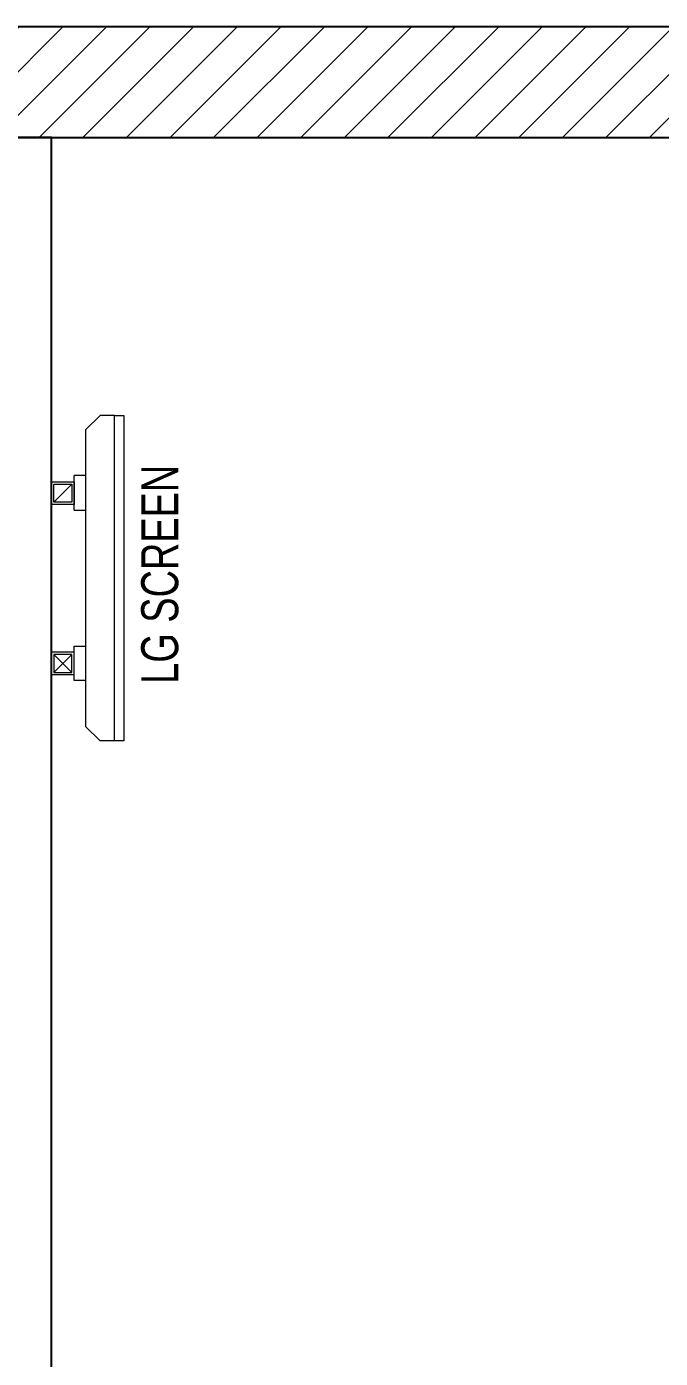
# Model space of a CAD drawing. Header units: feet. Extents: x 3247781 to 3254843, y -5730198 to -5713034.
# Drawn here: x 3250477 to 3251333, y -5714836 to -5713036 of the extents above; entities that cross this region are included whole.
import ezdxf

# ---------------------------------------------------------------- set-up
doc = ezdxf.new("R2010")
doc.units = ezdxf.units.FT
doc.header["$LTSCALE"] = 33
doc.header["$MEASUREMENT"] = 0
doc.layers.add('A-WALL', color=1, linetype='Continuous')
for name, color, linetype, lineweight in [('Floor-Unit', 1, 'Continuous', 13), ('LENS-DIM', 252, 'Continuous', 5), ('LENS-PARTITION', 21, 'Continuous', 25), ('LK-IT', 3, 'Continuous', 18), ('LN-HATCH', 251, 'Continuous', 0), ('TV', 92, 'Continuous', 18)]:
    doc.layers.add(name, color=color, linetype=linetype, lineweight=lineweight)
doc.styles.get("Standard").update_dxf_attribs({"font": 'GILC____.TTF'})

# ---------------------------------------------------------------- blocks, each defined once
blk = doc.blocks.new('A$Cc7330e11')
at = {"layer": 'LN-HATCH'}
h = blk.add_hatch(dxfattribs=at)
h.set_pattern_fill('ANSI31', color=256, scale=333, angle=180)
h.set_pattern_definition([(225, (-8172983.39483943, 5276750), (29.43331976689004, -29.43331976689005), [])])
h.paths.add_polyline_path([(6832.000000476837, 2750.385711652227), (5534.000000476837, 2750.385711652227), (5534.000000476837, 2600.385711652227), (6832.000000476837, 2600.385711652227)])
h.paths.add_polyline_path([(5534.000000476837, 2750.385711652227), (1472.000000119209, 2750.385711652227), (1472.000000119209, 2600.385711652227), (5534.000000476837, 2600.385711652227)])
h.paths.add_polyline_path([(1242.000000119209, 2750.385711652227), (230, 2750.385711652227), (230, 2600.385711652227), (1242.000000119209, 2600.385711652227)])
at = {"layer": 'A-WALL'}
for p, q in [((230, 2750.385711652227), (6832.000000476837, 2750.385711652227)), ((1472.000000119209, 2600.385711652227), (6832.000000476837, 2600.385711652227))]:
    blk.add_line(p, q, dxfattribs=at)
blk = doc.blocks.new('CLINIC SCREEN')
at = {"layer": 'TV'}
for p, q in [((-103.1090284836336, 42.85441964946222), (-127.4114311772946, 18.55201695591665)), ((-127.4114311772946, 42.85441964946222), (-103.1090284836336, 18.55201695591665)), ((102.7052824410566, 42.85441964946222), (127.007685134602, 18.55201695591665))]:
    blk.add_line(p, q, dxfattribs=at)
at = {"layer": 'TV', "ltscale": 12}
for p, q in [((-220.0000000000082, -19.41163062257681), (-200.5883693773149, 0)), ((200.5883693773149, 0), (-200.5883693773149, 0)), ((-138.5315413423604, 0), (-138.5315413423604, 15.514207008644)), ((-138.5315413423604, 15.514207008644), (-91.98892031613741, 15.514207008644)), ((-91.98892031613741, 15.514207008644), (-91.98892031613741, 0)), ((91.98892031610741, 15.514207008644), (91.98892031610741, 0)), ((91.98892031610741, 15.514207008644), (138.5315413423595, 15.514207008644)), ((138.5315413423595, 0), (138.5315413423595, 15.514207008644)), ((219.9999999999918, -19.41163062257681), (200.5883693773149, 0)), ((-220.0000000000082, -38.82326124538668), (-220.0000000000082, -19.41163062257681)), ((219.9999999999918, -38.82326124538668), (219.9999999999918, -19.41163062257681))]:
    blk.add_line(p, q, dxfattribs=at)
at = {"layer": 'TV'}
for points in [[(-130.4492315140169, 15.51421661919448), (-100.0712281470269, 15.51421661919448), (-100.0712281470269, 45.89221998606814), (-130.4492315140169, 45.89221998606814)], [(-127.4114311772946, 18.55201695591665), (-103.1090284836336, 18.55201695591665), (-103.1090284836336, 42.85441964946222), (-127.4114311772946, 42.85441964946222)], [(130.0454854713243, 15.51421661919448), (99.66748210433435, 15.51421661919448), (99.66748210433435, 45.89221998606814), (130.0454854713243, 45.89221998606814)], [(127.007685134602, 18.55201695591665), (102.7052824410566, 18.55201695591665), (102.7052824410566, 42.85441964946222), (127.007685134602, 42.85441964946222)]]:
    blk.add_lwpolyline(points, close=True, dxfattribs=at)
at = {"layer": 'TV', "ltscale": 12}
blk.add_lwpolyline([(-220.0000000000082, -51.71278328332107), (-220.0000000000082, -38.82326124538668), (219.9999999999918, -38.82326124538668), (219.9999999999918, -51.71278328332107)], close=True, dxfattribs=at)
at = {"layer": 'Floor-Unit', "color": 0, "ltscale": 2, "insert": (5.199680584678389, -100.4085774972336), "char_height": 50, "attachment_point": 5}
blk.add_mtext_dynamic_manual_height_columns('LG SCREEN', width=466.4796511627907, gutter_width=12.5, heights=[0], dxfattribs=at)

msp = doc.modelspace()

# ---------------------------------------------------------------- linework, layer by layer
at = {"layer": 'LENS-PARTITION'}
msp.add_lwpolyline([(3250411.206598214, -5714991.30665159), (3250511.206598214, -5714991.30665159), (3250511.206598214, -5713186.306651469), (3250411.206598214, -5713186.306651469)], close=True, dxfattribs=at)

# ---------------------------------------------------------------- block references
at = {"layer": 'LENS-DIM', "color": 2}
msp.add_blockref('A$Cc7330e11', (3247781.206598216, -5715786.692363123), dxfattribs=at)
at = {"layer": 'LK-IT', "rotation": 90.00000000000003}
msp.add_blockref('CLINIC SCREEN', (3250557.0988182, -5713781.737848595), dxfattribs=at)

doc.saveas('drawing.dxf')
